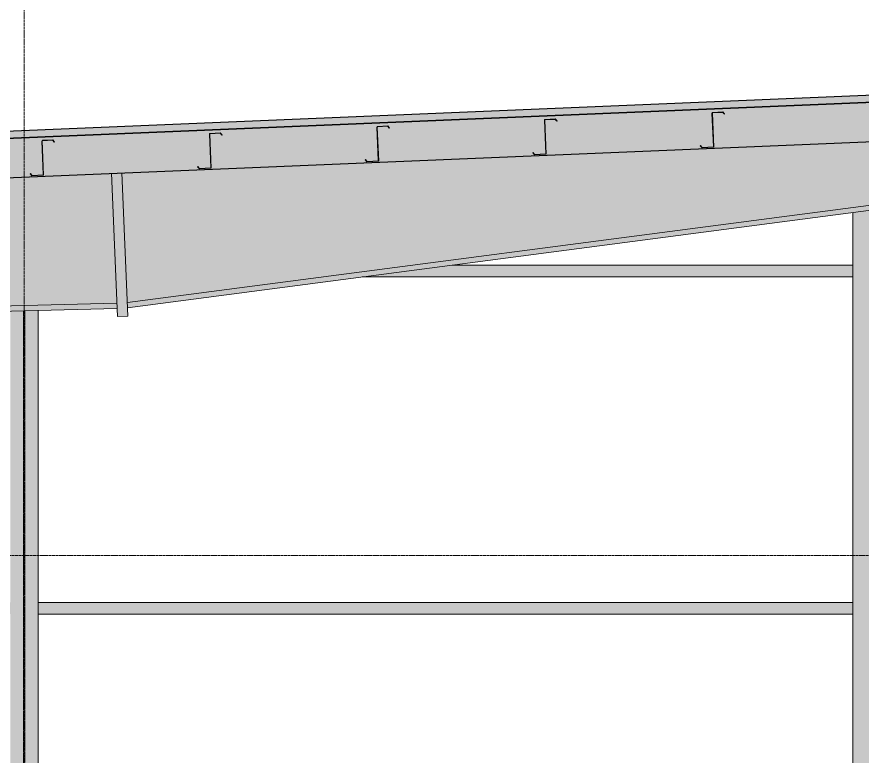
# Model space of a CAD drawing. Header units: inches. Extents: x -23227 to -2744, y -314 to 853.
# Drawn here: x -9521 to -9279, y 200.6 to 412.1 of the extents above; entities that cross this region are included whole.
import ezdxf

# ---------------------------------------------------------------- set-up
doc = ezdxf.new("R2010")
doc.units = ezdxf.units.IN
doc.header["$MEASUREMENT"] = 0
doc.linetypes.add('Grid Line 1_2_', pattern=[0.875, 0.5, -0.125, 0.125, -0.125])
doc.linetypes.add('Hidden 1_8_', pattern=[0.1875, 0.125, -0.0625])
for name, color, linetype, lineweight in [('A-CLNG', 13, 'Continuous', 9), ('A-CLNG-PATT', 13, 'Continuous', 9), ('A-FLOR-LEVL', 51, 'Continuous', 9), ('A-ROOF', 132, 'Continuous', 9), ('S-BEAM', 12, 'Continuous', 9), ('S-COLS', 52, 'Continuous', 9), ('S-GRID', 1, 'Continuous', 9)]:
    doc.layers.add(name, color=color, linetype=linetype, lineweight=lineweight)
pattern_1 = [(45, (-21606.148, 72.082), (-19.007, 19.007), []), (45, (-21606.148, 100.882), (-19.007, 19.007), [])]

# ---------------------------------------------------------------- blocks, each defined once
blk = doc.blocks.new('W-Wide Flange-Column - B1_E-1279294-Section 16')
at = {"layer": 'S-COLS', "linetype": 'Hidden 1_8_'}
for p, q in [((-21626.46, 327.99), (-21626.46, 37.1)), ((-21626.15, 37.1), (-21626.15, 328)), ((-21626.46, 37.1), (-21626.46, 36.44)), ((-21626.46, 36.34), (-21626.46, 35.71)), ((-21626.15, 36.46), (-21626.15, 37.1)), ((-21626.15, 35.75), (-21626.15, 36.29)), ((-21626.46, 35.64), (-21626.46, 34.98)), ((-21626.46, 34.88), (-21626.46, 32.5)), ((-21626.15, 34.97), (-21626.15, 35.62)), ((-21626.15, 32.5), (-21626.15, 34.88)), ((-21626.46, 32.5), (-21626.46, 31.5)), ((-21626.46, 31.5), (-21626.46, 28.5)), ((-21626.15, 31.5), (-21626.15, 32.5)), ((-21626.15, 28.5), (-21626.15, 31.5)), ((-21626.46, 28.5), (-21626.46, 4)), ((-21626.15, 4), (-21626.15, 28.5)), ((-21626.46, 4), (-21626.46, 1)), ((-21626.15, 1), (-21626.15, 4))]:
    blk.add_line(p, q, dxfattribs=at)
blk = doc.blocks.new('Girt_Z - 10_D-V100-Section 16')
at = {"layer": 'S-BEAM', "lineweight": 15}
for p, q in [((-21426.29, 384.9), (-21429.23, 384.78)), ((-21429.22, 384.67), (-21426.34, 384.79)), ((-21426.34, 384.79), (-21425.87, 384.28)), ((-21425.79, 384.35), (-21426.29, 384.9)), ((-21429.41, 384.59), (-21429, 374.97)), ((-21428.89, 374.79), (-21429.3, 384.59)), ((-21425.87, 384.28), (-21425.79, 384.35)), ((-21432.68, 375.27), (-21432.77, 375.2)), ((-21432.77, 375.2), (-21432.26, 374.65)), ((-21432.21, 374.76), (-21432.68, 375.27)), ((-21432.26, 374.65), (-21428.89, 374.79)), ((-21429.08, 374.89), (-21432.21, 374.76))]:
    blk.add_line(p, q, dxfattribs=at)
for centre, radius, start, end in [((-21429.22, 384.59), 0.187, 92.3859, 182.3859), ((-21429.22, 384.59), 0.0782, 94.5087, 182.3859), ((-21429.08, 374.97), 0.0782, 275.4283, 2.3859)]:
    blk.add_arc(centre, radius, start, end, dxfattribs=at)
blk = doc.blocks.new('Girt_Z - 10_D-V101-Section 16')
at = {"layer": 'S-BEAM'}
h = blk.add_hatch(dxfattribs=at)
h.set_pattern_fill('FP_30', color=256, style=0, pattern_type=2)
h.set_pattern_definition(pattern_1)
h.paths.add_polyline_path([(-21480.22, 372.65), (-21476.85, 372.79), (-21477.03, 372.89), (-21480.17, 372.76), (-21480.64, 373.28), (-21480.72, 373.2)], flags=0)
h.paths.add_polyline_path([(-21476.85, 372.79), (-21477.25, 382.59), (-21477.36, 382.59), (-21476.96, 372.97)], flags=0)
h.paths.add_polyline_path([(-21473.82, 382.28), (-21473.74, 382.35), (-21474.25, 382.91), (-21477.18, 382.78), (-21477.18, 382.67), (-21474.3, 382.79)], flags=0)
at = {"layer": 'S-BEAM', "lineweight": 15}
for p, q in [((-21477.36, 382.59), (-21476.96, 372.97)), ((-21476.85, 372.79), (-21477.25, 382.59)), ((-21474.25, 382.91), (-21477.18, 382.78)), ((-21477.18, 382.67), (-21474.3, 382.79)), ((-21474.3, 382.79), (-21473.82, 382.28)), ((-21473.74, 382.35), (-21474.25, 382.91)), ((-21473.82, 382.28), (-21473.74, 382.35)), ((-21480.64, 373.28), (-21480.72, 373.2)), ((-21480.72, 373.2), (-21480.22, 372.65)), ((-21480.17, 372.76), (-21480.64, 373.28)), ((-21480.22, 372.65), (-21476.85, 372.79)), ((-21477.03, 372.89), (-21480.17, 372.76))]:
    blk.add_line(p, q, dxfattribs=at)
for centre, radius, start, end in [((-21477.18, 382.6), 0.187, 92.3859, 182.3859), ((-21477.18, 382.6), 0.0782, 94.5087, 182.3859), ((-21477.04, 372.97), 0.0782, 275.4283, 2.3859)]:
    blk.add_arc(centre, radius, start, end, dxfattribs=at)
blk = doc.blocks.new('Girt_Z - 10_D-V102-Section 16')
at = {"layer": 'S-BEAM'}
h = blk.add_hatch(dxfattribs=at)
h.set_pattern_fill('FP_30', color=256, style=0, pattern_type=2)
h.set_pattern_definition(pattern_1)
h.paths.add_polyline_path([(-21528.18, 370.65), (-21524.8, 370.79), (-21524.99, 370.89), (-21528.13, 370.76), (-21528.6, 371.28), (-21528.68, 371.2)], flags=0)
h.paths.add_polyline_path([(-21524.8, 370.79), (-21525.21, 380.59), (-21525.32, 380.59), (-21524.92, 370.97)], flags=0)
h.paths.add_polyline_path([(-21521.78, 380.28), (-21521.7, 380.35), (-21522.21, 380.91), (-21525.14, 380.79), (-21525.14, 380.68), (-21522.25, 380.8)], flags=0)
at = {"layer": 'S-BEAM', "lineweight": 15}
for p, q in [((-21525.32, 380.59), (-21524.92, 370.97)), ((-21524.8, 370.79), (-21525.21, 380.59)), ((-21522.21, 380.91), (-21525.14, 380.79)), ((-21525.14, 380.68), (-21522.25, 380.8)), ((-21522.25, 380.8), (-21521.78, 380.28)), ((-21521.7, 380.35), (-21522.21, 380.91)), ((-21521.78, 380.28), (-21521.7, 380.35)), ((-21528.6, 371.28), (-21528.68, 371.2)), ((-21528.68, 371.2), (-21528.18, 370.65)), ((-21528.13, 370.76), (-21528.6, 371.28)), ((-21528.18, 370.65), (-21524.8, 370.79)), ((-21524.99, 370.89), (-21528.13, 370.76))]:
    blk.add_line(p, q, dxfattribs=at)
for centre, radius, start, end in [((-21525.13, 380.6), 0.187, 92.3859, 182.3859), ((-21525.13, 380.6), 0.0782, 94.5087, 182.3859), ((-21525, 370.97), 0.0782, 275.4283, 2.3859)]:
    blk.add_arc(centre, radius, start, end, dxfattribs=at)
blk = doc.blocks.new('Girt_Z - 10_D-V103-Section 16')
at = {"layer": 'S-BEAM'}
h = blk.add_hatch(dxfattribs=at)
h.set_pattern_fill('FP_30', color=256, style=0, pattern_type=2)
h.set_pattern_definition(pattern_1)
h.paths.add_polyline_path([(-21576.14, 368.65), (-21572.76, 368.79), (-21572.95, 368.89), (-21576.09, 368.76), (-21576.56, 369.28), (-21576.64, 369.21)], flags=0)
h.paths.add_polyline_path([(-21572.76, 368.79), (-21573.17, 378.6), (-21573.28, 378.59), (-21572.88, 368.97)], flags=0)
h.paths.add_polyline_path([(-21569.74, 378.28), (-21569.66, 378.36), (-21570.17, 378.91), (-21573.1, 378.79), (-21573.1, 378.68), (-21570.21, 378.8)], flags=0)
at = {"layer": 'S-BEAM', "lineweight": 15}
for p, q in [((-21573.28, 378.59), (-21572.88, 368.97)), ((-21572.76, 368.79), (-21573.17, 378.6)), ((-21570.17, 378.91), (-21573.1, 378.79)), ((-21573.1, 378.68), (-21570.21, 378.8)), ((-21570.21, 378.8), (-21569.74, 378.28)), ((-21569.66, 378.36), (-21570.17, 378.91)), ((-21569.74, 378.28), (-21569.66, 378.36)), ((-21576.56, 369.28), (-21576.64, 369.21)), ((-21576.64, 369.21), (-21576.14, 368.65)), ((-21576.09, 368.76), (-21576.56, 369.28)), ((-21576.14, 368.65), (-21572.76, 368.79)), ((-21572.95, 368.89), (-21576.09, 368.76))]:
    blk.add_line(p, q, dxfattribs=at)
for centre, radius, start, end in [((-21573.09, 378.6), 0.187, 92.3859, 182.3859), ((-21573.09, 378.6), 0.0782, 94.5087, 182.3859), ((-21572.96, 368.97), 0.0782, 275.4283, 2.3859)]:
    blk.add_arc(centre, radius, start, end, dxfattribs=at)
blk = doc.blocks.new('Girt_Z - 10_D-V104-Section 16')
at = {"layer": 'S-BEAM', "lineweight": 15}
for p, q in [((-21621.24, 376.59), (-21620.84, 366.98)), ((-21620.72, 366.79), (-21621.13, 376.6)), ((-21618.12, 376.91), (-21621.06, 376.79)), ((-21621.06, 376.68), (-21618.17, 376.8)), ((-21618.17, 376.8), (-21617.7, 376.28)), ((-21617.62, 376.36), (-21618.12, 376.91)), ((-21617.7, 376.28), (-21617.62, 376.36)), ((-21624.52, 367.28), (-21624.6, 367.21)), ((-21624.6, 367.21), (-21624.09, 366.65)), ((-21624.05, 366.76), (-21624.52, 367.28)), ((-21624.09, 366.65), (-21620.72, 366.79)), ((-21620.91, 366.9), (-21624.05, 366.76))]:
    blk.add_line(p, q, dxfattribs=at)
for centre, radius, start, end in [((-21621.05, 376.6), 0.187, 92.3859, 182.3859), ((-21621.05, 376.6), 0.0782, 94.5087, 182.3859), ((-21620.92, 366.97), 0.0782, 275.4283, 2.3859)]:
    blk.add_arc(centre, radius, start, end, dxfattribs=at)
blk = doc.blocks.new('columns and girder2 - one-1334686-Section 16')
at = {"layer": 'S-BEAM'}
h = blk.add_hatch(color=256, dxfattribs=at)
h.paths.add_polyline_path([(-22306.55, 296.86), (-22142.77, 325.01), (-22023.28, 318.13), (-22023.34, 319.64), (-22142.86, 326.52), (-22306.55, 298.38)], flags=0)
h.paths.add_polyline_path([(-22020.28, 318.09), (-21599.68, 328.66), (-21599.75, 330.16), (-22020.34, 319.59), (-22020.28, 318.1)], flags=0)
h.paths.add_polyline_path([(-21596.69, 328.89), (-21363, 359.5), (-21190.8, 334.93), (-21190.8, 336.44), (-21362.99, 361.02), (-21596.75, 330.38)], flags=0)
h.paths.add_polyline_path([(-21135.05, 387.53), (-21134.3, 387.56), (-21134.3, 389.06), (-21135.05, 389.03), (-21135.05, 387.53)], flags=0)
h = blk.add_hatch(color=256, dxfattribs=at)
h.paths.add_polyline_path([(-22356.63, 0), (-22349.64, 0), (-22309.55, 294.9), (-22309.55, 297.12), (-22358.05, 297.12), (-22358.05, 0)], flags=0)
h.paths.add_polyline_path([(-21137.31, 1), (-21135.8, 1), (-21135.8, 335.23), (-21187.8, 335.22), (-21187.8, 332.48), (-21147.92, 1), (-21146.73, 1)], flags=0)
h.paths.add_polyline_path([(-22356.05, 298.12), (-22309.55, 298.12), (-22309.55, 337.84), (-22355.82, 335.91), (-22355.93, 335.65), (-22355.86, 325.02), (-22355.78, 324.83), (-22355.41, 324.68), (-22354.04, 324.68), (-22354.04, 324.33), (-22358.05, 324.33), (-22358.05, 298.12)], flags=0)
h.paths.add_polyline_path([(-22306.55, 298.38), (-22142.77, 326.52), (-22023.34, 319.64), (-22024.6, 349.72), (-22306.55, 337.97), (-22306.55, 303.39)], flags=0)
h.paths.add_polyline_path([(-22020.34, 319.59), (-21599.75, 330.2), (-21601.3, 367.35), (-22021.6, 349.84), (-22020.34, 319.65)], flags=0)
h.paths.add_polyline_path([(-22358.05, 324.68), (-22356.69, 324.68), (-22356.29, 324.9), (-22356.17, 325.2), (-22356.17, 335.65), (-22356.32, 335.89), (-22358.05, 335.82), (-22358.05, 324.83)], flags=0)
h.paths.add_polyline_path([(-21596.75, 330.39), (-21362.99, 361.02), (-21190.8, 336.51), (-21190.8, 384.46), (-21598.3, 367.48), (-21597.31, 343.7)], flags=0)
h.paths.add_polyline_path([(-21135.8, 336.23), (-21135.8, 386.75), (-21187.8, 384.58), (-21187.8, 336.23), (-21174.67, 336.23)], flags=0)
h = blk.add_hatch(color=256, dxfattribs=at)
h.paths.add_polyline_path([(-22306.55, 294.37), (-22306.55, 337.97), (-22309.55, 337.84), (-22309.55, 294.37)], flags=0)
h.paths.add_polyline_path([(-22023.18, 315.75), (-22020.18, 315.87), (-22021.6, 349.84), (-22024.6, 349.72), (-22024.34, 343.7)], flags=0)
h.paths.add_polyline_path([(-21599.59, 326.39), (-21596.59, 326.51), (-21598.3, 367.48), (-21601.3, 367.35), (-21600.31, 343.7)], flags=0)
h.paths.add_polyline_path([(-21190.8, 332.48), (-21187.8, 332.48), (-21187.8, 384.58), (-21190.8, 384.46), (-21190.8, 335.22)], flags=0)
for p, q in [((-21601.3, 367.35), (-21599.59, 326.39)), ((-21596.59, 326.51), (-21598.3, 367.48)), ((-21362.99, 361.02), (-21596.75, 330.39)), ((-21596.69, 328.89), (-21363, 359.5)), ((-21599.75, 330.16), (-22020.34, 319.59)), ((-22020.28, 318.09), (-21599.68, 328.66)), ((-21599.59, 326.39), (-21596.59, 326.51))]:
    blk.add_line(p, q, dxfattribs=at)
blk = doc.blocks.new('Girt_Z - 10_D-1254871-Section 16')
at = {"layer": 'S-BEAM'}
h = blk.add_hatch(color=256, dxfattribs=at)
h.paths.add_polyline_path([(-21639.48, 241.19), (-21630.3, 241.19), (-21630.3, 244.56), (-21706.8, 244.56), (-21709, 241.19), (-21687.02, 241.19)], flags=0)
h.paths.add_polyline_path([(-21710.41, 241.19), (-21710.21, 241.19), (-21708.01, 244.56), (-21790.35, 244.56), (-21788.07, 241.19), (-21716.95, 241.19)], flags=0)
h.paths.add_polyline_path([(-21178.33, 241.19), (-21178.74, 244.56), (-21381.05, 244.56), (-21381.05, 241.19), (-21187.8, 241.19)], flags=0)
h.paths.add_polyline_path([(-21389.05, 241.19), (-21389.05, 244.56), (-21622.3, 244.56), (-21622.3, 241.19), (-21407.08, 241.19)], flags=0)
h.paths.add_polyline_path([(-21863.55, 241.19), (-21789.28, 241.19), (-21791.56, 244.56), (-21863.55, 244.56)], flags=0)
h.paths.add_polyline_path([(-21871.55, 241.19), (-21871.55, 244.56), (-22104.8, 244.56), (-22104.8, 241.19), (-21871.88, 241.19)], flags=0)
h.paths.add_polyline_path([(-22112.8, 241.19), (-22112.8, 244.56), (-22314.82, 244.56), (-22315.28, 241.19), (-22259.22, 241.19)], flags=0)
for p, q in [((-21622.3, 244.56), (-21389.05, 244.56)), ((-21622.3, 241.19), (-21389.05, 241.19))]:
    blk.add_line(p, q, dxfattribs=at)
blk = doc.blocks.new('Girt_Z - 10_D-1249026-Section 16')
at = {"layer": 'S-BEAM'}
h = blk.add_hatch(color=256, dxfattribs=at)
h.paths.add_polyline_path([(-21407.08, 337.69), (-21389.05, 337.69), (-21389.05, 341.06), (-21503.77, 341.06), (-21529.53, 337.69), (-21484.54, 337.69)], flags=0)
h.paths.add_polyline_path([(-21210.15, 337.69), (-21233.79, 341.06), (-21381.05, 341.06), (-21381.05, 337.69), (-21329.61, 337.69)], flags=0)
for p, q in [((-21503.77, 341.06), (-21389.05, 341.06)), ((-21529.53, 337.69), (-21389.05, 337.69))]:
    blk.add_line(p, q, dxfattribs=at)

msp = doc.modelspace()

# ---------------------------------------------------------------- hatches: boundary and pattern name
at = {"layer": 'A-CLNG-PATT'}
h = msp.add_hatch(dxfattribs=at)
h.set_pattern_fill('FP_31', color=256, style=0, pattern_type=2)
h.set_pattern_definition([(161.57, (-21605.188, 73.042), (-7.6802237, -0.0009796), [0, -54.643, 6.067, 0]), (18.43, (-21607.108, 73.042), (-7.6802237, 0.0009796), [0, -54.643, 6.067, 0]), (108.43, (-21605.188, 73.042), (3.8382953, -19.2013653), [18.211, -42.499]), (71.57, (-21607.108, 73.042), (3.8382953, 19.2013653), [18.211, -42.499])])
h.paths.add_polyline_path([(-10265.16817, 335.21711), (-9027.6602, 386.77994), (-9027.6602, 398.0397), (-10265.16817, 346.47687), (-10265.16817, 343.69736)], flags=0)
at = {"layer": 'A-ROOF'}
msp.add_hatch(color=256, dxfattribs=at).paths.add_polyline_path([(-10328.4112, 343.84174), (-9013.06037, 398.64803), (-9013.06037, 400.64976), (-10328.4112, 345.84348)], flags=0)
at = {"layer": 'S-COLS', "lineweight": 5}
for points in [[(-9273.6602, 1), (-9273.6602, 357.13954), (-9281.6602, 356.09147), (-9281.6602, 1), (-9280.26882, 1)], [(-9522.4033, 1), (-9514.9102, 1), (-9514.9102, 328.09301), (-9522.9102, 327.89199), (-9522.9102, 1)]]:
    msp.add_hatch(color=256, dxfattribs=at).paths.add_polyline_path(points, flags=0)

# ---------------------------------------------------------------- linework, layer by layer
at = {"layer": 'A-CLNG', "lineweight": 25}
for p, q in [((-9027.6602, 398.0397), (-10265.16817, 346.47687)), ((-10265.16817, 335.21711), (-9027.6602, 386.77994))]:
    msp.add_line(p, q, dxfattribs=at)
at = {"layer": 'A-FLOR-LEVL', "linetype": 'Grid Line 1_2_'}
msp.add_line((-11119.97849, 258), (-8254.20822, 258), dxfattribs=at)
at = {"layer": 'A-ROOF', "lineweight": 25}
for p, q in [((-9013.06037, 400.64976), (-10328.4112, 345.84348)), ((-10328.4112, 343.84174), (-9013.06037, 398.64803))]:
    msp.add_line(p, q, dxfattribs=at)
at = {"layer": 'S-COLS'}
for p, q in [((-9281.6602, 356.09147), (-9281.6602, 37.12038)), ((-9514.9102, 328.09301), (-9514.9102, 37.11871))]:
    msp.add_line(p, q, dxfattribs=at)
at = {"layer": 'S-GRID', "linetype": 'Grid Line 1_2_'}
msp.add_line((-9518.9102, -293.03588), (-9518.9102, 738.65708), dxfattribs=at)
msp.add_line((-9518.9102, -293.03588), (-9518.9102, 738.65708), dxfattribs=at)

# ---------------------------------------------------------------- block references
at = {"layer": 'S-BEAM'}
for name in ['columns and girder2 - one-1334686-Section 16', 'Girt_Z - 10_D-V100-Section 16', 'Girt_Z - 10_D-V101-Section 16', 'Girt_Z - 10_D-V102-Section 16', 'Girt_Z - 10_D-V103-Section 16', 'Girt_Z - 10_D-V104-Section 16', 'Girt_Z - 10_D-1249026-Section 16', 'Girt_Z - 10_D-1254871-Section 16']:
    msp.add_blockref(name, (12107.39261, 0), dxfattribs=at)
at = {"layer": 'S-COLS', "linetype": 'Hidden 1_8_'}
msp.add_blockref('W-Wide Flange-Column - B1_E-1279294-Section 16', (12107.39261, 0), dxfattribs=at)

doc.saveas('drawing.dxf')
